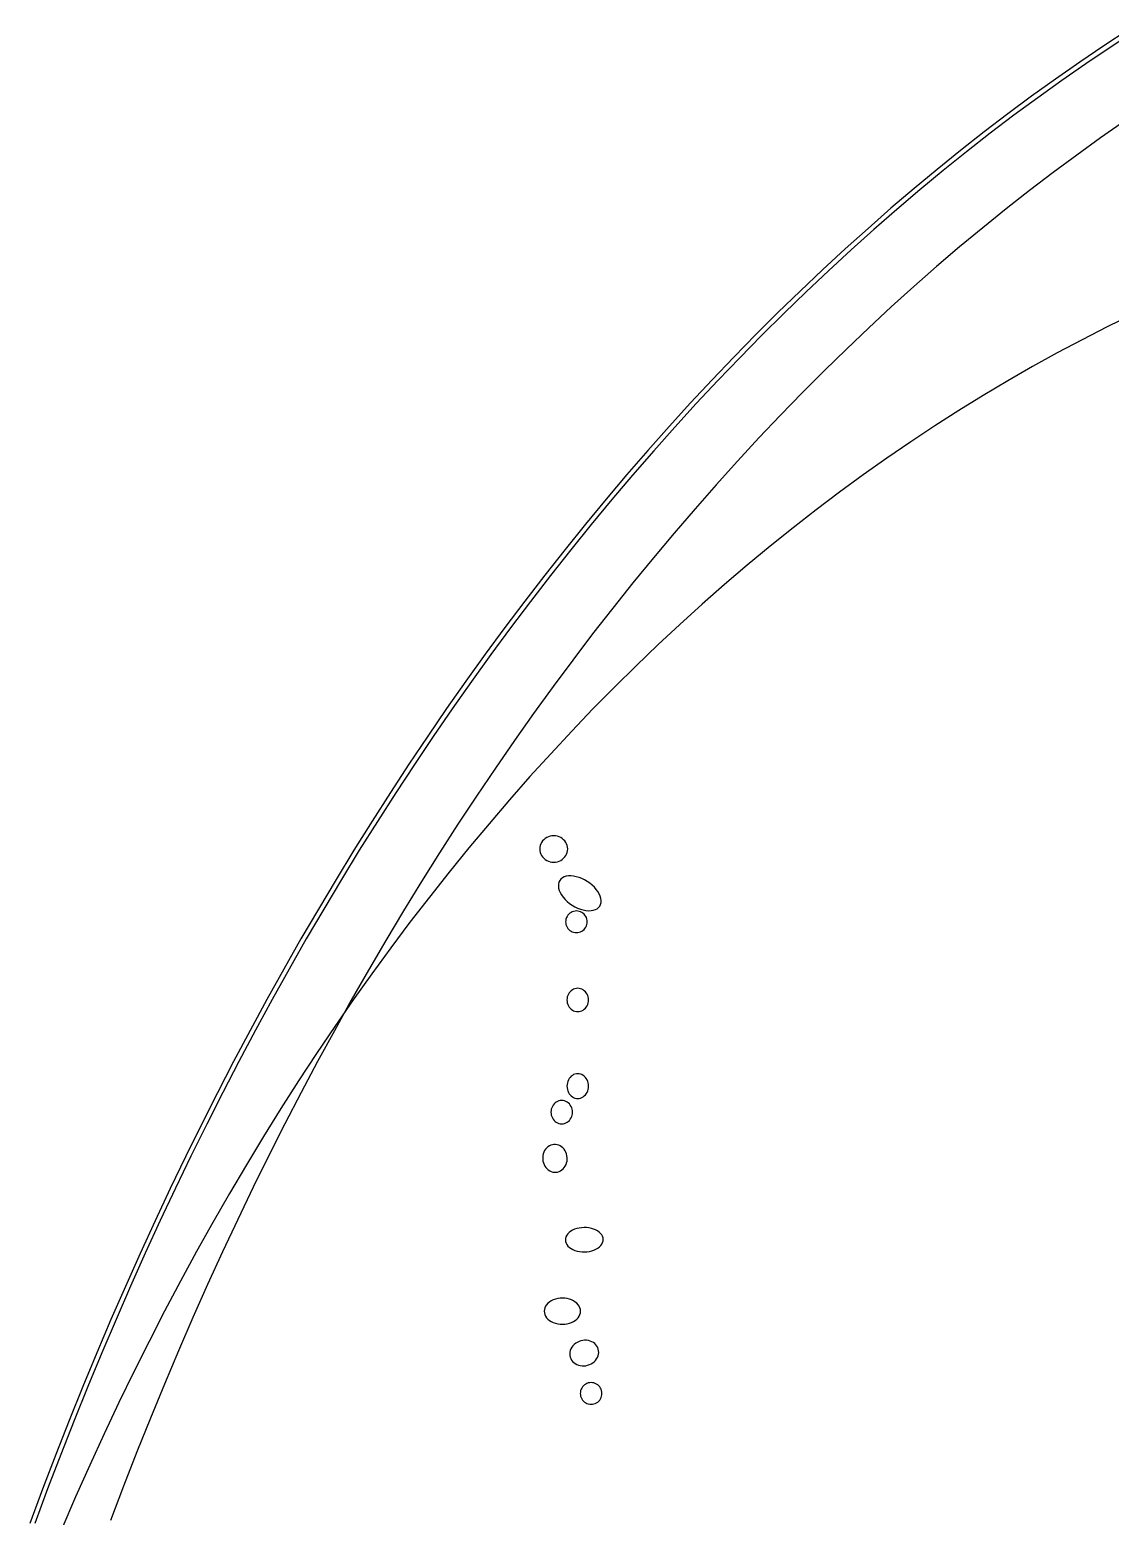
# Model space of a CAD drawing. Extents: x -1 to 217, y -22 to 302.
# Drawn here: x 12 to 63.4, y 217.4 to 288.1 of the extents above; entities that cross this region are included whole.
import ezdxf

# ---------------------------------------------------------------- set-up
doc = ezdxf.new("R2010")
doc.units = 0

msp = doc.modelspace()

# ---------------------------------------------------------------- linework, layer by layer
at = {"layer": 'ELLIPSES'}
for p, q in [((64.215, 288.078), (63.058, 287.317)), ((64.506, 287.998), (63.348, 287.24)), ((63.058, 287.317), (61.906, 286.537)), ((63.348, 287.24), (62.196, 286.462)), ((61.906, 286.537), (60.761, 285.736)), ((62.196, 286.462), (61.05, 285.665)), ((60.761, 285.736), (59.622, 284.916)), ((61.05, 285.665), (59.91, 284.848)), ((59.622, 284.916), (58.49, 284.077)), ((59.91, 284.848), (58.777, 284.011)), ((58.49, 284.077), (57.364, 283.218)), ((58.777, 284.011), (57.65, 283.155)), ((64.039, 283.729), (62.898, 282.936)), ((57.364, 283.218), (56.245, 282.339)), ((57.65, 283.155), (56.531, 282.28)), ((62.898, 282.936), (61.764, 282.123)), ((56.245, 282.339), (55.133, 281.442)), ((56.531, 282.28), (55.418, 281.385)), ((61.764, 282.123), (60.637, 281.289)), ((55.133, 281.442), (54.028, 280.525)), ((55.418, 281.385), (54.312, 280.471)), ((60.637, 281.289), (59.516, 280.436)), ((54.028, 280.525), (52.93, 279.59)), ((54.312, 280.471), (53.213, 279.538)), ((59.516, 280.436), (58.402, 279.563)), ((52.93, 279.59), (51.84, 278.635)), ((53.213, 279.538), (52.122, 278.587)), ((58.402, 279.563), (57.296, 278.669)), ((51.84, 278.635), (50.757, 277.662)), ((52.122, 278.587), (51.038, 277.616)), ((57.296, 278.669), (56.196, 277.756)), ((50.757, 277.662), (49.682, 276.671)), ((56.196, 277.756), (55.104, 276.824)), ((51.038, 277.616), (49.962, 276.627)), ((49.682, 276.671), (48.615, 275.661)), ((49.962, 276.627), (48.894, 275.62)), ((55.104, 276.824), (54.019, 275.872)), ((48.615, 275.661), (47.556, 274.633)), ((48.894, 275.62), (47.834, 274.594)), ((54.019, 275.872), (52.941, 274.901)), ((52.941, 274.901), (51.872, 273.91)), ((47.556, 274.633), (46.504, 273.586)), ((47.834, 274.594), (46.782, 273.55)), ((64.413, 274.539), (63.214, 273.953)), ((46.504, 273.586), (45.461, 272.522)), ((46.782, 273.55), (45.738, 272.488)), ((51.872, 273.91), (50.81, 272.901)), ((63.214, 273.953), (62.022, 273.345)), ((50.81, 272.901), (49.757, 271.873)), ((60.836, 272.716), (59.657, 272.066)), ((62.022, 273.345), (60.836, 272.716)), ((45.461, 272.522), (44.427, 271.44)), ((45.738, 272.488), (44.702, 271.408)), ((59.657, 272.066), (58.485, 271.394)), ((44.427, 271.44), (43.401, 270.34)), ((44.702, 271.408), (43.675, 270.31)), ((49.757, 271.873), (48.712, 270.826)), ((58.485, 271.394), (57.32, 270.701)), ((48.712, 270.826), (47.675, 269.76)), ((57.32, 270.701), (56.162, 269.987)), ((43.401, 270.34), (42.383, 269.222)), ((43.675, 270.31), (42.657, 269.194)), ((56.162, 269.987), (55.012, 269.252)), ((42.383, 269.222), (41.375, 268.087)), ((42.657, 269.194), (41.647, 268.061)), ((47.675, 269.76), (46.647, 268.676)), ((55.012, 269.252), (53.869, 268.496)), ((46.647, 268.676), (45.627, 267.574)), ((53.869, 268.496), (52.734, 267.719)), ((41.375, 268.087), (40.375, 266.935)), ((41.647, 268.061), (40.647, 266.911)), ((45.627, 267.574), (44.616, 266.454)), ((52.734, 267.719), (51.606, 266.922)), ((40.375, 266.935), (39.385, 265.766)), ((40.647, 266.911), (39.655, 265.744)), ((44.616, 266.454), (43.614, 265.315)), ((51.606, 266.922), (50.487, 266.104)), ((39.385, 265.766), (38.403, 264.58)), ((39.655, 265.744), (38.673, 264.559)), ((50.487, 266.104), (49.376, 265.266)), ((43.614, 265.315), (42.621, 264.159)), ((49.376, 265.266), (48.274, 264.408)), ((38.403, 264.58), (37.431, 263.377)), ((38.673, 264.559), (37.7, 263.358)), ((48.274, 264.408), (47.18, 263.529)), ((42.621, 264.159), (41.638, 262.986)), ((47.18, 263.529), (46.095, 262.631)), ((37.431, 263.377), (36.469, 262.157)), ((37.7, 263.358), (36.736, 262.14)), ((41.638, 262.986), (40.664, 261.794)), ((36.469, 262.157), (35.516, 260.921)), ((36.736, 262.14), (35.782, 260.905)), ((46.095, 262.631), (45.019, 261.713)), ((40.664, 261.794), (39.699, 260.586)), ((45.019, 261.713), (43.952, 260.775)), ((35.516, 260.921), (34.573, 259.668)), ((35.782, 260.905), (34.838, 259.655)), ((43.952, 260.775), (42.894, 259.817)), ((39.699, 260.586), (38.744, 259.36)), ((34.573, 259.668), (33.639, 258.4)), ((34.838, 259.655), (33.904, 258.388)), ((38.744, 259.36), (37.799, 258.118)), ((42.894, 259.817), (41.846, 258.84)), ((41.846, 258.84), (40.807, 257.844)), ((33.639, 258.4), (32.716, 257.115)), ((33.904, 258.388), (32.979, 257.105)), ((37.799, 258.118), (36.864, 256.858)), ((40.807, 257.844), (39.778, 256.829)), ((32.716, 257.115), (31.803, 255.815)), ((32.979, 257.105), (32.065, 255.806)), ((36.864, 256.858), (35.939, 255.582)), ((39.778, 256.829), (38.759, 255.795)), ((31.803, 255.815), (30.9, 254.499)), ((32.065, 255.806), (31.161, 254.491)), ((38.759, 255.795), (37.75, 254.742)), ((35.939, 255.582), (35.024, 254.29)), ((30.9, 254.499), (30.007, 253.168)), ((31.161, 254.491), (30.267, 253.161)), ((37.75, 254.742), (36.751, 253.67)), ((35.024, 254.29), (34.119, 252.982)), ((36.751, 253.67), (35.763, 252.58)), ((30.007, 253.168), (29.125, 251.821)), ((30.267, 253.161), (29.384, 251.816)), ((34.119, 252.982), (33.225, 251.657)), ((35.763, 252.58), (34.785, 251.472)), ((29.125, 251.821), (28.253, 250.46)), ((29.384, 251.816), (28.511, 250.455)), ((33.225, 251.657), (32.341, 250.316)), ((34.785, 251.472), (33.818, 250.345)), ((28.253, 250.46), (27.392, 249.083)), ((28.511, 250.455), (27.649, 249.08)), ((32.341, 250.316), (31.468, 248.96)), ((33.818, 250.345), (32.861, 249.201)), ((36.317, 249.455), (36.279, 249.381)), ((36.366, 249.523), (36.317, 249.455)), ((36.423, 249.584), (36.366, 249.523)), ((36.488, 249.638), (36.423, 249.584)), ((36.561, 249.684), (36.488, 249.638)), ((36.639, 249.72), (36.561, 249.684)), ((36.721, 249.746), (36.639, 249.72)), ((36.807, 249.762), (36.721, 249.746)), ((36.894, 249.767), (36.807, 249.762)), ((36.98, 249.762), (36.894, 249.767)), ((37.066, 249.746), (36.98, 249.762)), ((37.148, 249.72), (37.066, 249.746)), ((37.226, 249.684), (37.148, 249.72)), ((37.299, 249.638), (37.226, 249.684)), ((37.364, 249.584), (37.299, 249.638)), ((37.421, 249.523), (37.364, 249.584)), ((37.47, 249.455), (37.421, 249.523)), ((37.508, 249.381), (37.47, 249.455)), ((27.392, 249.083), (26.542, 247.692)), ((27.649, 249.08), (26.798, 247.689)), ((31.468, 248.96), (30.606, 247.589)), ((32.861, 249.201), (31.916, 248.039)), ((36.234, 249.224), (36.228, 249.142)), ((36.228, 249.142), (36.234, 249.061)), ((36.251, 249.304), (36.234, 249.224)), ((36.234, 249.061), (36.251, 248.98)), ((36.279, 249.381), (36.251, 249.304)), ((36.251, 248.98), (36.279, 248.903)), ((36.279, 248.903), (36.317, 248.83)), ((36.317, 248.83), (36.366, 248.762)), ((36.366, 248.762), (36.423, 248.7)), ((36.423, 248.7), (36.488, 248.646)), ((37.299, 248.646), (37.364, 248.7)), ((37.364, 248.7), (37.421, 248.762)), ((37.421, 248.762), (37.47, 248.83)), ((37.47, 248.83), (37.508, 248.903)), ((37.536, 249.304), (37.508, 249.381)), ((37.508, 248.903), (37.536, 248.98)), ((37.553, 249.224), (37.536, 249.304)), ((37.536, 248.98), (37.553, 249.061)), ((37.559, 249.142), (37.553, 249.224)), ((37.553, 249.061), (37.559, 249.142)), ((31.916, 248.039), (30.981, 246.859)), ((36.488, 248.646), (36.561, 248.601)), ((36.561, 248.601), (36.639, 248.565)), ((36.639, 248.565), (36.721, 248.538)), ((36.721, 248.538), (36.807, 248.522)), ((36.807, 248.522), (36.894, 248.517)), ((36.894, 248.517), (36.98, 248.522)), ((36.98, 248.522), (37.066, 248.538)), ((37.066, 248.538), (37.148, 248.565)), ((37.148, 248.565), (37.226, 248.601)), ((37.226, 248.601), (37.299, 248.646)), ((26.542, 247.692), (25.703, 246.286)), ((26.798, 247.689), (25.958, 246.285)), ((30.606, 247.589), (29.755, 246.202)), ((37.121, 247.475), (37.116, 247.38)), ((37.116, 247.38), (37.129, 247.279)), ((37.143, 247.563), (37.121, 247.475)), ((37.129, 247.279), (37.159, 247.174)), ((37.181, 247.641), (37.143, 247.563)), ((37.236, 247.71), (37.181, 247.641)), ((37.306, 247.766), (37.236, 247.71)), ((37.391, 247.811), (37.306, 247.766)), ((37.488, 247.842), (37.391, 247.811)), ((37.596, 247.859), (37.488, 247.842)), ((37.713, 247.862), (37.596, 247.859)), ((37.838, 247.851), (37.713, 247.862)), ((37.967, 247.826), (37.838, 247.851)), ((38.099, 247.787), (37.967, 247.826)), ((38.232, 247.736), (38.099, 247.787)), ((38.363, 247.673), (38.232, 247.736)), ((38.49, 247.599), (38.363, 247.673)), ((38.611, 247.515), (38.49, 247.599)), ((38.724, 247.423), (38.611, 247.515)), ((38.827, 247.324), (38.724, 247.423)), ((38.918, 247.22), (38.827, 247.324)), ((30.981, 246.859), (30.058, 245.662)), ((37.159, 247.174), (37.206, 247.066)), ((37.206, 247.066), (37.269, 246.958)), ((37.269, 246.958), (37.346, 246.851)), ((37.346, 246.851), (37.437, 246.748)), ((37.437, 246.748), (37.54, 246.649)), ((37.54, 246.649), (37.652, 246.557)), ((38.995, 247.114), (38.918, 247.22)), ((39.058, 247.005), (38.995, 247.114)), ((39.104, 246.898), (39.058, 247.005)), ((39.134, 246.793), (39.104, 246.898)), ((39.121, 246.509), (39.143, 246.596)), ((39.147, 246.692), (39.134, 246.793)), ((39.143, 246.596), (39.147, 246.692)), ((25.703, 246.286), (24.874, 244.866)), ((25.958, 246.285), (25.129, 244.865)), ((29.755, 246.202), (28.915, 244.8)), ((37.498, 245.878), (37.477, 245.814)), ((37.528, 245.938), (37.498, 245.878)), ((37.565, 245.994), (37.528, 245.938)), ((37.61, 246.045), (37.565, 245.994)), ((37.66, 246.089), (37.61, 246.045)), ((37.652, 246.557), (37.773, 246.473)), ((37.716, 246.126), (37.66, 246.089)), ((37.776, 246.156), (37.716, 246.126)), ((37.773, 246.473), (37.901, 246.399)), ((37.84, 246.178), (37.776, 246.156)), ((37.906, 246.191), (37.84, 246.178)), ((37.901, 246.399), (38.032, 246.335)), ((37.973, 246.195), (37.906, 246.191)), ((38.04, 246.191), (37.973, 246.195)), ((38.032, 246.335), (38.165, 246.284)), ((38.106, 246.178), (38.04, 246.191)), ((38.17, 246.156), (38.106, 246.178)), ((38.165, 246.284), (38.297, 246.246)), ((38.23, 246.126), (38.17, 246.156)), ((38.286, 246.089), (38.23, 246.126)), ((38.336, 246.045), (38.286, 246.089)), ((38.297, 246.246), (38.426, 246.221)), ((38.381, 245.994), (38.336, 246.045)), ((38.418, 245.938), (38.381, 245.994)), ((38.448, 245.878), (38.418, 245.938)), ((38.426, 246.221), (38.551, 246.21)), ((38.469, 245.814), (38.448, 245.878)), ((38.551, 246.21), (38.668, 246.213)), ((38.668, 246.213), (38.776, 246.23)), ((38.776, 246.23), (38.873, 246.261)), ((38.873, 246.261), (38.957, 246.305)), ((38.957, 246.305), (39.028, 246.362)), ((39.028, 246.362), (39.083, 246.43)), ((39.083, 246.43), (39.121, 246.509)), ((30.058, 245.662), (29.146, 244.447)), ((37.464, 245.749), (37.459, 245.681)), ((37.459, 245.681), (37.464, 245.614)), ((37.477, 245.814), (37.464, 245.749)), ((37.464, 245.614), (37.477, 245.549)), ((37.477, 245.549), (37.498, 245.485)), ((37.498, 245.485), (37.528, 245.425)), ((37.528, 245.425), (37.565, 245.369)), ((37.565, 245.369), (37.61, 245.318)), ((37.61, 245.318), (37.66, 245.274)), ((37.66, 245.274), (37.716, 245.237)), ((37.716, 245.237), (37.776, 245.207)), ((37.776, 245.207), (37.84, 245.185)), ((37.84, 245.185), (37.906, 245.172)), ((37.906, 245.172), (37.973, 245.168)), ((37.973, 245.168), (38.04, 245.172)), ((38.04, 245.172), (38.106, 245.185)), ((38.106, 245.185), (38.17, 245.207)), ((38.17, 245.207), (38.23, 245.237)), ((38.23, 245.237), (38.286, 245.274)), ((38.286, 245.274), (38.336, 245.318)), ((38.336, 245.318), (38.381, 245.369)), ((38.381, 245.369), (38.418, 245.425)), ((38.418, 245.425), (38.448, 245.485)), ((38.448, 245.485), (38.469, 245.549)), ((38.482, 245.749), (38.469, 245.814)), ((38.469, 245.549), (38.482, 245.614)), ((38.487, 245.681), (38.482, 245.749)), ((38.482, 245.614), (38.487, 245.681)), ((24.874, 244.866), (24.057, 243.432)), ((25.129, 244.865), (24.311, 243.432)), ((28.915, 244.8), (28.086, 243.383)), ((29.146, 244.447), (28.246, 243.215)), ((24.057, 243.432), (23.252, 241.983)), ((24.311, 243.432), (23.504, 241.985)), ((28.086, 243.383), (27.268, 241.951)), ((28.246, 243.215), (27.357, 241.967)), ((37.674, 242.357), (37.63, 242.303)), ((37.724, 242.405), (37.674, 242.357)), ((37.78, 242.445), (37.724, 242.405)), ((37.84, 242.477), (37.78, 242.445)), ((37.904, 242.5), (37.84, 242.477)), ((37.97, 242.515), (37.904, 242.5)), ((38.037, 242.519), (37.97, 242.515)), ((38.103, 242.515), (38.037, 242.519)), ((38.169, 242.5), (38.103, 242.515)), ((38.233, 242.477), (38.169, 242.5)), ((38.293, 242.445), (38.233, 242.477)), ((38.349, 242.405), (38.293, 242.445)), ((38.399, 242.357), (38.349, 242.405)), ((38.443, 242.303), (38.399, 242.357)), ((23.252, 241.983), (22.457, 240.522)), ((23.504, 241.985), (22.709, 240.524)), ((27.268, 241.951), (26.462, 240.505)), ((27.357, 241.967), (26.481, 240.702)), ((37.528, 242.039), (37.524, 241.967)), ((37.524, 241.967), (37.528, 241.895)), ((37.541, 242.11), (37.528, 242.039)), ((37.528, 241.895), (37.541, 241.824)), ((37.563, 242.178), (37.541, 242.11)), ((37.541, 241.824), (37.563, 241.755)), ((37.593, 242.243), (37.563, 242.178)), ((37.563, 241.755), (37.593, 241.691)), ((37.63, 242.303), (37.593, 242.243)), ((37.593, 241.691), (37.63, 241.63)), ((37.63, 241.63), (37.674, 241.576)), ((38.399, 241.576), (38.443, 241.63)), ((38.48, 242.243), (38.443, 242.303)), ((38.443, 241.63), (38.48, 241.691)), ((38.51, 242.178), (38.48, 242.243)), ((38.48, 241.691), (38.51, 241.755)), ((38.532, 242.11), (38.51, 242.178)), ((38.51, 241.755), (38.532, 241.824)), ((38.545, 242.039), (38.532, 242.11)), ((38.532, 241.824), (38.545, 241.895)), ((38.549, 241.967), (38.545, 242.039)), ((38.545, 241.895), (38.549, 241.967)), ((37.674, 241.576), (37.724, 241.528)), ((37.724, 241.528), (37.78, 241.488)), ((37.78, 241.488), (37.84, 241.456)), ((37.84, 241.456), (37.904, 241.433)), ((37.904, 241.433), (37.97, 241.419)), ((37.97, 241.419), (38.037, 241.414)), ((38.037, 241.414), (38.103, 241.419)), ((38.103, 241.419), (38.169, 241.433)), ((38.169, 241.433), (38.233, 241.456)), ((38.233, 241.456), (38.293, 241.488)), ((38.293, 241.488), (38.349, 241.528)), ((38.349, 241.528), (38.399, 241.576)), ((22.457, 240.522), (21.674, 239.046)), ((22.709, 240.524), (21.925, 239.049)), ((26.481, 240.702), (25.616, 239.42)), ((26.462, 240.505), (25.667, 239.045)), ((21.674, 239.046), (20.903, 237.557)), ((21.925, 239.049), (21.153, 237.561)), ((25.616, 239.42), (24.763, 238.122)), ((25.667, 239.045), (24.884, 237.57)), ((24.763, 238.122), (23.922, 236.808)), ((37.564, 238.097), (37.542, 238.024)), ((37.593, 238.167), (37.564, 238.097)), ((37.631, 238.231), (37.593, 238.167)), ((37.675, 238.289), (37.631, 238.231)), ((37.725, 238.34), (37.675, 238.289)), ((37.781, 238.383), (37.725, 238.34)), ((37.841, 238.418), (37.781, 238.383)), ((37.904, 238.442), (37.841, 238.418)), ((37.97, 238.457), (37.904, 238.442)), ((38.037, 238.463), (37.97, 238.457)), ((38.103, 238.457), (38.037, 238.463)), ((38.169, 238.442), (38.103, 238.457)), ((38.232, 238.418), (38.169, 238.442)), ((38.292, 238.383), (38.232, 238.418)), ((38.348, 238.34), (38.292, 238.383)), ((38.398, 238.289), (38.348, 238.34)), ((38.442, 238.231), (38.398, 238.289)), ((38.48, 238.167), (38.442, 238.231)), ((38.509, 238.097), (38.48, 238.167)), ((38.531, 238.024), (38.509, 238.097)), ((20.903, 237.557), (20.143, 236.055)), ((21.153, 237.561), (20.392, 236.059)), ((24.884, 237.57), (24.113, 236.082)), ((37.529, 237.948), (37.525, 237.871)), ((37.525, 237.871), (37.529, 237.794)), ((37.542, 238.024), (37.529, 237.948)), ((37.529, 237.794), (37.542, 237.718)), ((37.542, 237.718), (37.564, 237.645)), ((37.564, 237.645), (37.593, 237.575)), ((37.593, 237.575), (37.631, 237.511)), ((37.631, 237.511), (37.675, 237.453)), ((37.675, 237.453), (37.725, 237.402)), ((37.725, 237.402), (37.781, 237.359)), ((38.292, 237.359), (38.348, 237.402)), ((38.348, 237.402), (38.398, 237.453)), ((38.398, 237.453), (38.442, 237.511)), ((38.442, 237.511), (38.48, 237.575)), ((38.48, 237.575), (38.509, 237.645)), ((38.509, 237.645), (38.531, 237.718)), ((38.544, 237.948), (38.531, 238.024)), ((38.531, 237.718), (38.544, 237.794)), ((38.548, 237.871), (38.544, 237.948)), ((38.544, 237.794), (38.548, 237.871)), ((23.922, 236.808), (23.094, 235.478)), ((36.766, 236.705), (36.762, 236.633)), ((36.779, 236.776), (36.766, 236.705)), ((36.801, 236.844), (36.779, 236.776)), ((36.831, 236.909), (36.801, 236.844)), ((36.868, 236.969), (36.831, 236.909)), ((36.912, 237.023), (36.868, 236.969)), ((36.962, 237.071), (36.912, 237.023)), ((37.018, 237.111), (36.962, 237.071)), ((37.078, 237.143), (37.018, 237.111)), ((37.142, 237.166), (37.078, 237.143)), ((37.208, 237.181), (37.142, 237.166)), ((37.275, 237.185), (37.208, 237.181)), ((37.341, 237.181), (37.275, 237.185)), ((37.407, 237.166), (37.341, 237.181)), ((37.471, 237.143), (37.407, 237.166)), ((37.531, 237.111), (37.471, 237.143)), ((37.587, 237.071), (37.531, 237.111)), ((37.637, 237.023), (37.587, 237.071)), ((37.681, 236.969), (37.637, 237.023)), ((37.718, 236.909), (37.681, 236.969)), ((37.748, 236.844), (37.718, 236.909)), ((37.77, 236.776), (37.748, 236.844)), ((37.783, 236.705), (37.77, 236.776)), ((37.781, 237.359), (37.841, 237.324)), ((37.787, 236.633), (37.783, 236.705)), ((37.841, 237.324), (37.904, 237.3)), ((37.904, 237.3), (37.97, 237.285)), ((37.97, 237.285), (38.037, 237.279)), ((38.037, 237.279), (38.103, 237.285)), ((38.103, 237.285), (38.169, 237.3)), ((38.169, 237.3), (38.232, 237.324)), ((38.232, 237.324), (38.292, 237.359)), ((20.143, 236.055), (19.396, 234.54)), ((20.392, 236.059), (19.644, 234.545)), ((24.113, 236.082), (23.353, 234.58)), ((36.762, 236.633), (36.766, 236.561)), ((36.766, 236.561), (36.779, 236.49)), ((36.779, 236.49), (36.801, 236.421)), ((36.801, 236.421), (36.831, 236.357)), ((36.831, 236.357), (36.868, 236.296)), ((36.868, 236.296), (36.912, 236.242)), ((36.912, 236.242), (36.962, 236.194)), ((36.962, 236.194), (37.018, 236.154)), ((37.018, 236.154), (37.078, 236.122)), ((37.078, 236.122), (37.142, 236.099)), ((37.142, 236.099), (37.208, 236.085)), ((37.208, 236.085), (37.275, 236.08)), ((37.275, 236.08), (37.341, 236.085)), ((37.341, 236.085), (37.407, 236.099)), ((37.407, 236.099), (37.471, 236.122)), ((37.471, 236.122), (37.531, 236.154)), ((37.531, 236.154), (37.587, 236.194)), ((37.587, 236.194), (37.637, 236.242)), ((37.637, 236.242), (37.681, 236.296)), ((37.681, 236.296), (37.718, 236.357)), ((37.718, 236.357), (37.748, 236.421)), ((37.748, 236.421), (37.77, 236.49)), ((37.77, 236.49), (37.783, 236.561)), ((37.783, 236.561), (37.787, 236.633)), ((23.094, 235.478), (22.278, 234.133)), ((23.353, 234.58), (22.606, 233.064)), ((36.379, 234.568), (36.37, 234.482)), ((36.397, 234.652), (36.379, 234.568)), ((36.426, 234.732), (36.397, 234.652)), ((36.463, 234.806), (36.426, 234.732)), ((36.508, 234.875), (36.463, 234.806)), ((36.561, 234.936), (36.508, 234.875)), ((36.621, 234.989), (36.561, 234.936)), ((36.687, 235.032), (36.621, 234.989)), ((36.757, 235.065), (36.687, 235.032)), ((36.83, 235.087), (36.757, 235.065)), ((36.906, 235.098), (36.83, 235.087)), ((36.982, 235.098), (36.906, 235.098)), ((37.058, 235.086), (36.982, 235.098)), ((37.132, 235.063), (37.058, 235.086)), ((37.203, 235.03), (37.132, 235.063)), ((37.269, 234.986), (37.203, 235.03)), ((37.331, 234.933), (37.269, 234.986)), ((37.385, 234.872), (37.331, 234.933)), ((37.433, 234.803), (37.385, 234.872)), ((37.472, 234.728), (37.433, 234.803)), ((37.502, 234.648), (37.472, 234.728)), ((37.523, 234.564), (37.502, 234.648)), ((37.534, 234.478), (37.523, 234.564)), ((19.396, 234.54), (18.66, 233.012)), ((19.644, 234.545), (18.907, 233.018)), ((22.278, 234.133), (21.475, 232.771)), ((36.37, 234.482), (36.371, 234.395)), ((36.371, 234.395), (36.382, 234.309)), ((36.382, 234.309), (36.403, 234.226)), ((36.403, 234.226), (36.433, 234.145)), ((36.433, 234.145), (36.472, 234.07)), ((36.472, 234.07), (36.52, 234.001)), ((36.52, 234.001), (36.575, 233.94)), ((36.575, 233.94), (36.636, 233.887)), ((36.636, 233.887), (36.702, 233.843)), ((37.218, 233.841), (37.284, 233.885)), ((37.284, 233.885), (37.344, 233.937)), ((37.344, 233.937), (37.397, 233.998)), ((37.397, 233.998), (37.442, 234.067)), ((37.442, 234.067), (37.48, 234.142)), ((37.48, 234.142), (37.508, 234.222)), ((37.508, 234.222), (37.526, 234.305)), ((37.526, 234.305), (37.535, 234.391)), ((37.535, 234.391), (37.534, 234.478)), ((36.702, 233.843), (36.773, 233.81)), ((36.773, 233.81), (36.847, 233.787)), ((36.847, 233.787), (36.923, 233.776)), ((36.923, 233.776), (36.999, 233.775)), ((36.999, 233.775), (37.075, 233.786)), ((37.075, 233.786), (37.148, 233.809)), ((37.148, 233.809), (37.218, 233.841)), ((18.66, 233.012), (17.936, 231.472)), ((18.907, 233.018), (18.182, 231.478)), ((21.475, 232.771), (20.684, 231.395)), ((22.606, 233.064), (21.87, 231.536)), ((17.936, 231.472), (17.224, 229.919)), ((18.182, 231.478), (17.469, 229.926)), ((20.684, 231.395), (19.906, 230.004)), ((21.87, 231.536), (21.147, 229.994)), ((37.889, 231.066), (37.792, 231.022)), ((37.994, 231.101), (37.889, 231.066)), ((38.105, 231.127), (37.994, 231.101)), ((38.221, 231.144), (38.105, 231.127)), ((38.338, 231.151), (38.221, 231.144)), ((38.456, 231.148), (38.338, 231.151)), ((38.571, 231.135), (38.456, 231.148)), ((38.683, 231.112), (38.571, 231.135)), ((38.79, 231.08), (38.683, 231.112)), ((38.888, 231.04), (38.79, 231.08)), ((38.978, 230.991), (38.888, 231.04)), ((37.453, 230.633), (37.447, 230.557)), ((37.447, 230.557), (37.456, 230.482)), ((37.475, 230.708), (37.453, 230.633)), ((37.456, 230.482), (37.48, 230.408)), ((37.512, 230.78), (37.475, 230.708)), ((37.48, 230.408), (37.519, 230.337)), ((37.563, 230.849), (37.512, 230.78)), ((37.519, 230.337), (37.572, 230.27)), ((37.627, 230.913), (37.563, 230.849)), ((37.704, 230.971), (37.627, 230.913)), ((37.792, 231.022), (37.704, 230.971)), ((39.056, 230.936), (38.978, 230.991)), ((39.123, 230.874), (39.056, 230.936)), ((39.176, 230.807), (39.123, 230.874)), ((39.132, 230.295), (39.183, 230.364)), ((39.215, 230.736), (39.176, 230.807)), ((39.183, 230.364), (39.22, 230.436)), ((39.239, 230.662), (39.215, 230.736)), ((39.22, 230.436), (39.242, 230.511)), ((39.248, 230.586), (39.239, 230.662)), ((39.242, 230.511), (39.248, 230.586)), ((17.224, 229.919), (16.524, 228.355)), ((17.469, 229.926), (16.769, 228.361)), ((19.906, 230.004), (19.141, 228.597)), ((21.147, 229.994), (20.436, 228.44)), ((37.572, 230.27), (37.639, 230.208)), ((37.639, 230.208), (37.717, 230.152)), ((37.717, 230.152), (37.807, 230.104)), ((37.807, 230.104), (37.905, 230.063)), ((37.905, 230.063), (38.011, 230.031)), ((38.011, 230.031), (38.123, 230.009)), ((38.123, 230.009), (38.239, 229.996)), ((38.239, 229.996), (38.357, 229.993)), ((38.357, 229.993), (38.474, 230)), ((38.474, 230), (38.589, 230.016)), ((38.589, 230.016), (38.701, 230.042)), ((38.701, 230.042), (38.806, 230.078)), ((38.806, 230.078), (38.903, 230.121)), ((38.903, 230.121), (38.991, 230.173)), ((38.991, 230.173), (39.068, 230.231)), ((39.068, 230.231), (39.132, 230.295)), ((16.524, 228.355), (15.837, 226.778)), ((16.769, 228.361), (16.08, 226.785)), ((19.141, 228.597), (18.39, 227.176)), ((20.436, 228.44), (19.738, 226.873)), ((36.621, 227.549), (36.558, 227.481)), ((36.696, 227.61), (36.621, 227.549)), ((36.78, 227.663), (36.696, 227.61)), ((36.874, 227.708), (36.78, 227.663)), ((36.976, 227.744), (36.874, 227.708)), ((37.083, 227.77), (36.976, 227.744)), ((37.194, 227.786), (37.083, 227.77)), ((37.306, 227.791), (37.194, 227.786)), ((37.419, 227.786), (37.306, 227.791)), ((37.53, 227.77), (37.419, 227.786)), ((37.637, 227.744), (37.53, 227.77)), ((37.738, 227.708), (37.637, 227.744)), ((37.832, 227.663), (37.738, 227.708)), ((37.917, 227.61), (37.832, 227.663)), ((37.991, 227.549), (37.917, 227.61)), ((38.054, 227.481), (37.991, 227.549)), ((18.39, 227.176), (17.651, 225.741)), ((19.738, 226.873), (19.052, 225.293)), ((36.45, 227.252), (36.443, 227.171)), ((36.443, 227.171), (36.45, 227.09)), ((36.472, 227.332), (36.45, 227.252)), ((36.45, 227.09), (36.472, 227.011)), ((36.508, 227.408), (36.472, 227.332)), ((36.472, 227.011), (36.508, 226.934)), ((36.558, 227.481), (36.508, 227.408)), ((36.508, 226.934), (36.558, 226.861)), ((36.558, 226.861), (36.621, 226.794)), ((36.621, 226.794), (36.696, 226.733)), ((37.917, 226.733), (37.991, 226.794)), ((37.991, 226.794), (38.054, 226.861)), ((38.104, 227.408), (38.054, 227.481)), ((38.054, 226.861), (38.104, 226.934)), ((38.141, 227.332), (38.104, 227.408)), ((38.104, 226.934), (38.141, 227.011)), ((38.163, 227.252), (38.141, 227.332)), ((38.141, 227.011), (38.163, 227.09)), ((38.17, 227.171), (38.163, 227.252)), ((38.163, 227.09), (38.17, 227.171)), ((15.837, 226.778), (15.162, 225.19)), ((16.08, 226.785), (15.405, 225.197)), ((36.696, 226.733), (36.78, 226.679)), ((36.78, 226.679), (36.874, 226.634)), ((36.874, 226.634), (36.976, 226.598)), ((36.976, 226.598), (37.083, 226.572)), ((37.083, 226.572), (37.194, 226.557)), ((37.194, 226.557), (37.306, 226.551)), ((37.306, 226.551), (37.419, 226.557)), ((37.419, 226.557), (37.53, 226.572)), ((37.53, 226.572), (37.637, 226.598)), ((37.637, 226.598), (37.738, 226.634)), ((37.738, 226.634), (37.832, 226.679)), ((37.832, 226.679), (37.917, 226.733)), ((17.651, 225.741), (16.926, 224.291)), ((37.715, 225.387), (37.684, 225.31)), ((37.757, 225.46), (37.715, 225.387)), ((37.809, 225.528), (37.757, 225.46)), ((37.87, 225.591), (37.809, 225.528)), ((37.939, 225.647), (37.87, 225.591)), ((38.015, 225.694), (37.939, 225.647)), ((38.097, 225.733), (38.015, 225.694)), ((38.183, 225.762), (38.097, 225.733)), ((38.272, 225.782), (38.183, 225.762)), ((38.362, 225.791), (38.272, 225.782)), ((38.452, 225.79), (38.362, 225.791)), ((38.54, 225.778), (38.452, 225.79)), ((38.625, 225.757), (38.54, 225.778)), ((38.705, 225.725), (38.625, 225.757)), ((38.778, 225.684), (38.705, 225.725)), ((38.845, 225.635), (38.778, 225.684)), ((38.902, 225.578), (38.845, 225.635)), ((38.951, 225.514), (38.902, 225.578)), ((38.989, 225.444), (38.951, 225.514)), ((39.015, 225.37), (38.989, 225.444)), ((15.162, 225.19), (14.499, 223.59)), ((15.405, 225.197), (14.741, 223.597)), ((19.052, 225.293), (18.378, 223.702)), ((37.664, 225.231), (37.656, 225.152)), ((37.656, 225.152), (37.66, 225.073)), ((37.66, 225.073), (37.675, 224.995)), ((37.684, 225.31), (37.664, 225.231)), ((37.675, 224.995), (37.702, 224.921)), ((37.702, 224.921), (37.74, 224.852)), ((37.74, 224.852), (37.789, 224.788)), ((37.789, 224.788), (37.846, 224.731)), ((37.846, 224.731), (37.913, 224.681)), ((37.913, 224.681), (37.986, 224.64)), ((38.594, 224.633), (38.675, 224.671)), ((38.675, 224.671), (38.752, 224.719)), ((38.752, 224.719), (38.821, 224.775)), ((38.821, 224.775), (38.882, 224.837)), ((38.882, 224.837), (38.934, 224.906)), ((38.934, 224.906), (38.976, 224.979)), ((38.976, 224.979), (39.007, 225.055)), ((39.007, 225.055), (39.026, 225.134)), ((39.031, 225.293), (39.015, 225.37)), ((39.026, 225.134), (39.035, 225.214)), ((39.035, 225.214), (39.031, 225.293)), ((16.926, 224.291), (16.214, 222.828)), ((37.986, 224.64), (38.066, 224.609)), ((38.066, 224.609), (38.151, 224.587)), ((38.151, 224.587), (38.239, 224.576)), ((38.239, 224.576), (38.329, 224.574)), ((38.329, 224.574), (38.419, 224.584)), ((38.419, 224.584), (38.508, 224.603)), ((38.508, 224.603), (38.594, 224.633)), ((14.499, 223.59), (13.849, 221.979)), ((14.741, 223.597), (14.09, 221.986)), ((18.378, 223.702), (17.717, 222.098)), ((38.162, 223.333), (38.158, 223.266)), ((38.158, 223.266), (38.162, 223.199)), ((38.175, 223.399), (38.162, 223.333)), ((38.197, 223.463), (38.175, 223.399)), ((38.227, 223.523), (38.197, 223.463)), ((38.264, 223.579), (38.227, 223.523)), ((38.308, 223.629), (38.264, 223.579)), ((38.359, 223.674), (38.308, 223.629)), ((38.415, 223.711), (38.359, 223.674)), ((38.475, 223.741), (38.415, 223.711)), ((38.539, 223.762), (38.475, 223.741)), ((38.604, 223.775), (38.539, 223.762)), ((38.672, 223.78), (38.604, 223.775)), ((38.739, 223.775), (38.672, 223.78)), ((38.804, 223.762), (38.739, 223.775)), ((38.868, 223.741), (38.804, 223.762)), ((38.928, 223.711), (38.868, 223.741)), ((38.984, 223.674), (38.928, 223.711)), ((39.035, 223.629), (38.984, 223.674)), ((39.079, 223.579), (39.035, 223.629)), ((39.116, 223.523), (39.079, 223.579)), ((39.146, 223.463), (39.116, 223.523)), ((39.168, 223.399), (39.146, 223.463)), ((39.181, 223.333), (39.168, 223.399)), ((39.185, 223.266), (39.181, 223.333)), ((39.181, 223.199), (39.185, 223.266)), ((16.214, 222.828), (15.515, 221.35)), ((38.162, 223.199), (38.175, 223.133)), ((38.175, 223.133), (38.197, 223.069)), ((38.197, 223.069), (38.227, 223.009)), ((38.227, 223.009), (38.264, 222.953)), ((38.264, 222.953), (38.308, 222.903)), ((38.308, 222.903), (38.359, 222.858)), ((38.359, 222.858), (38.415, 222.821)), ((38.415, 222.821), (38.475, 222.791)), ((38.475, 222.791), (38.539, 222.77)), ((38.539, 222.77), (38.604, 222.757)), ((38.604, 222.757), (38.672, 222.752)), ((38.672, 222.752), (38.739, 222.757)), ((38.739, 222.757), (38.804, 222.77)), ((38.804, 222.77), (38.868, 222.791)), ((38.868, 222.791), (38.928, 222.821)), ((38.928, 222.821), (38.984, 222.858)), ((38.984, 222.858), (39.035, 222.903)), ((39.035, 222.903), (39.079, 222.953)), ((39.079, 222.953), (39.116, 223.009)), ((39.116, 223.009), (39.146, 223.069)), ((39.146, 223.069), (39.168, 223.133)), ((39.168, 223.133), (39.181, 223.199)), ((13.849, 221.979), (13.212, 220.356)), ((14.09, 221.986), (13.452, 220.364)), ((17.717, 222.098), (17.069, 220.483)), ((15.515, 221.35), (14.83, 219.859)), ((17.069, 220.483), (16.434, 218.857)), ((13.212, 220.356), (12.587, 218.723)), ((13.452, 220.364), (12.827, 218.731)), ((14.83, 219.859), (14.159, 218.355)), ((12.587, 218.723), (11.975, 217.08)), ((12.827, 218.731), (12.214, 217.088)), ((14.159, 218.355), (13.502, 216.838)), ((16.434, 218.857), (15.812, 217.219))]:
    msp.add_line(p, q, dxfattribs=at)

doc.saveas('drawing.dxf')
